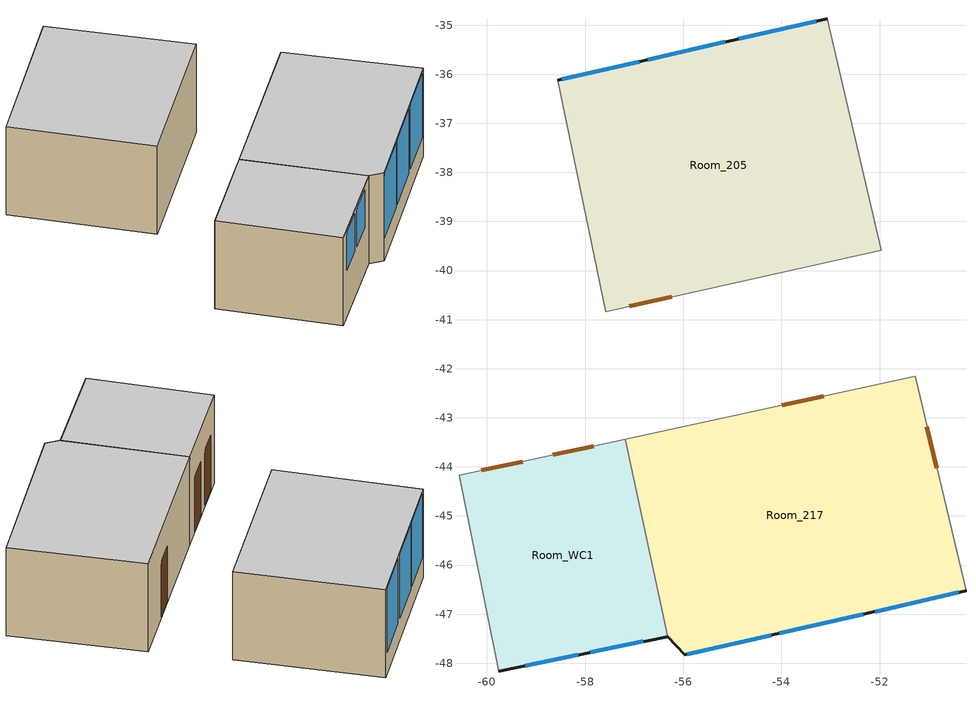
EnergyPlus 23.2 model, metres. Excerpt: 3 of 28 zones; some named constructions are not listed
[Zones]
Room_217
 floor adiabatic (Internal_Floor): -51.27,-42.15 -50.24,-46.52 -55.97,-47.83 -56.32,-47.46 -57.18,-43.44 z11.54
 wall outside (External_Wall): -56.32,-47.46 -55.97,-47.83 -50.24,-46.52 z11.54:14.84
 wall to Room_216 (Internal_Wall): -50.24,-46.52 -51.27,-42.15 z11.54:14.84
 wall to Room_WC1 (Internal_Wall): -57.18,-43.44 -56.32,-47.46 z11.54:14.84
 wall to Room_Corridor (Internal_Wall): -51.27,-42.15 -57.18,-43.44 z11.54:14.84
 window (Base External Windows): -52.09,-46.95 -50.39,-46.56 / -55.92,-47.82 -54.21,-47.43 / -54.04,-47.39 -52.34,-47 z12.34:14.74
 door inside (Interior Door): -50.84,-44.03 -51.04,-43.18 / -53.14,-42.56 -53.99,-42.74 z11.59:13.65
 ceiling adiabatic (Internal_Ceiling): -57.18,-43.44 -56.32,-47.46 -55.97,-47.83 -50.24,-46.52 -51.27,-42.15 z14.84
Room_WC1
 floor adiabatic (Internal_Floor): -57.18,-43.44 -56.32,-47.46 -59.75,-48.16 -60.57,-44.17 z11.54
 wall outside (External_Wall): -59.75,-48.16 -56.32,-47.46 z11.54:14.84
 wall to Room_Corridor (Internal_Wall): -57.18,-43.44 -60.57,-44.17 z11.54:14.84
 wall to Room_Lift (Internal_Wall): -60.57,-44.17 -59.75,-48.16 z11.54:14.84
 window (Base External Windows): -57.89,-47.78 -56.82,-47.55 / -59.22,-48.05 -58.14,-47.83 z13.24:14.64
 door inside (Interior Door): -57.82,-43.57 -58.66,-43.76 / -59.27,-43.89 -60.11,-44.07 z11.59:13.65
 ceiling adiabatic (Internal_Ceiling): -60.57,-44.17 -59.75,-48.16 -56.32,-47.46 -57.18,-43.44 z14.84
Room_205
 floor adiabatic (Internal_Floor): -53.06,-34.87 -51.97,-39.59 -57.58,-40.84 -58.56,-36.12 z11.54
 wall outside (External_Wall): -53.06,-34.87 -58.56,-36.12 z11.54:14.84
 wall to Room_204 (Internal_Wall): -58.56,-36.12 -57.58,-40.84 z11.54:14.84
 wall to Room_Corridor (Internal_Wall): -57.58,-40.84 -51.97,-39.59 z11.54:14.84
 wall to Room_206 (Internal_Wall): -51.97,-39.59 -53.06,-34.87 z11.54:14.84
 window (Base External Windows): -56.9,-35.74 -58.48,-36.1 / -55.14,-35.34 -56.72,-35.7 / -53.29,-34.92 -54.87,-35.28 z12.34:14.74
 door inside (Interior Door): -57.1,-40.73 -56.23,-40.54 z11.59:13.65
 ceiling adiabatic (Internal_Ceiling): -58.56,-36.12 -57.58,-40.84 -51.97,-39.59 -53.06,-34.87 z14.84
[ExternalInterface:Schedule]
Room_210 Equipment: Room_210 Return Outlet_Ext, AnyNumber, Room_210 Return Outlet
[Schedule:Compact]
Fractionl_New: Through: 4/15, For: Weekdays, Until: 7:00, 0, Until: 20:00, 1, Until: 24:00, 0, For: Weekends/Holidays, Until: 24:00, 0, For: AllOtherDays, Until: 24:00, 0, Through: 10/15, For: AllDays, Until: 24:00, 0, Through: 12/31, For: Weekdays, Until: 7:00, 0, Until: 20:00, 1, Until: 24:00, 0, For: Weekends/Holidays, Until: 24:00, 0, For: AllOtherDays, Until: 24:00, 0
MPC_Heating_Setpoint: Through: 12/31, For: AllDays, Until: 01:00, 19, Until: 02:00, 19, Until: 03:00, 19, Until: 04:00, 19, Until: 05:00, 19, Until: 06:00, 19, Until: 07:00, 19, Until: 08:00, 21.5, Until: 09:00, 21.5, Until: 10:00, 21.5, Until: 11:00, 21.5, Until: 12:00, 21.5, Until: 13:00, 21.5, Until: 14:00, 21.5, Until: 15:00, 21.5, Until: 16:00, 21.5, Until: 17:00, 21.5, Until: 18:00, 20.5, Until: 19:00, 20.5, Until: 20:00, 20.5, Until: 21:00, 20.5, Until: 22:00, 20.5, Until: 23:00, 19, Until: 24:00, 19
[Schedule:Constant]
Name | Hourly Value
Always On Discrete | 1
Always Off Discrete | 0
[Schedule:File]
Heating_Setpoint_File: File=EnergyPlus_Control_Schedules.csv; Column Number=2; Rows to Skip at Top=8; Number of Hours of Data=8784; Column Separator=Comma; Interpolate to Timestep=No; Minutes per Item=60; Adjust Schedule for Daylight Savings=Yes
